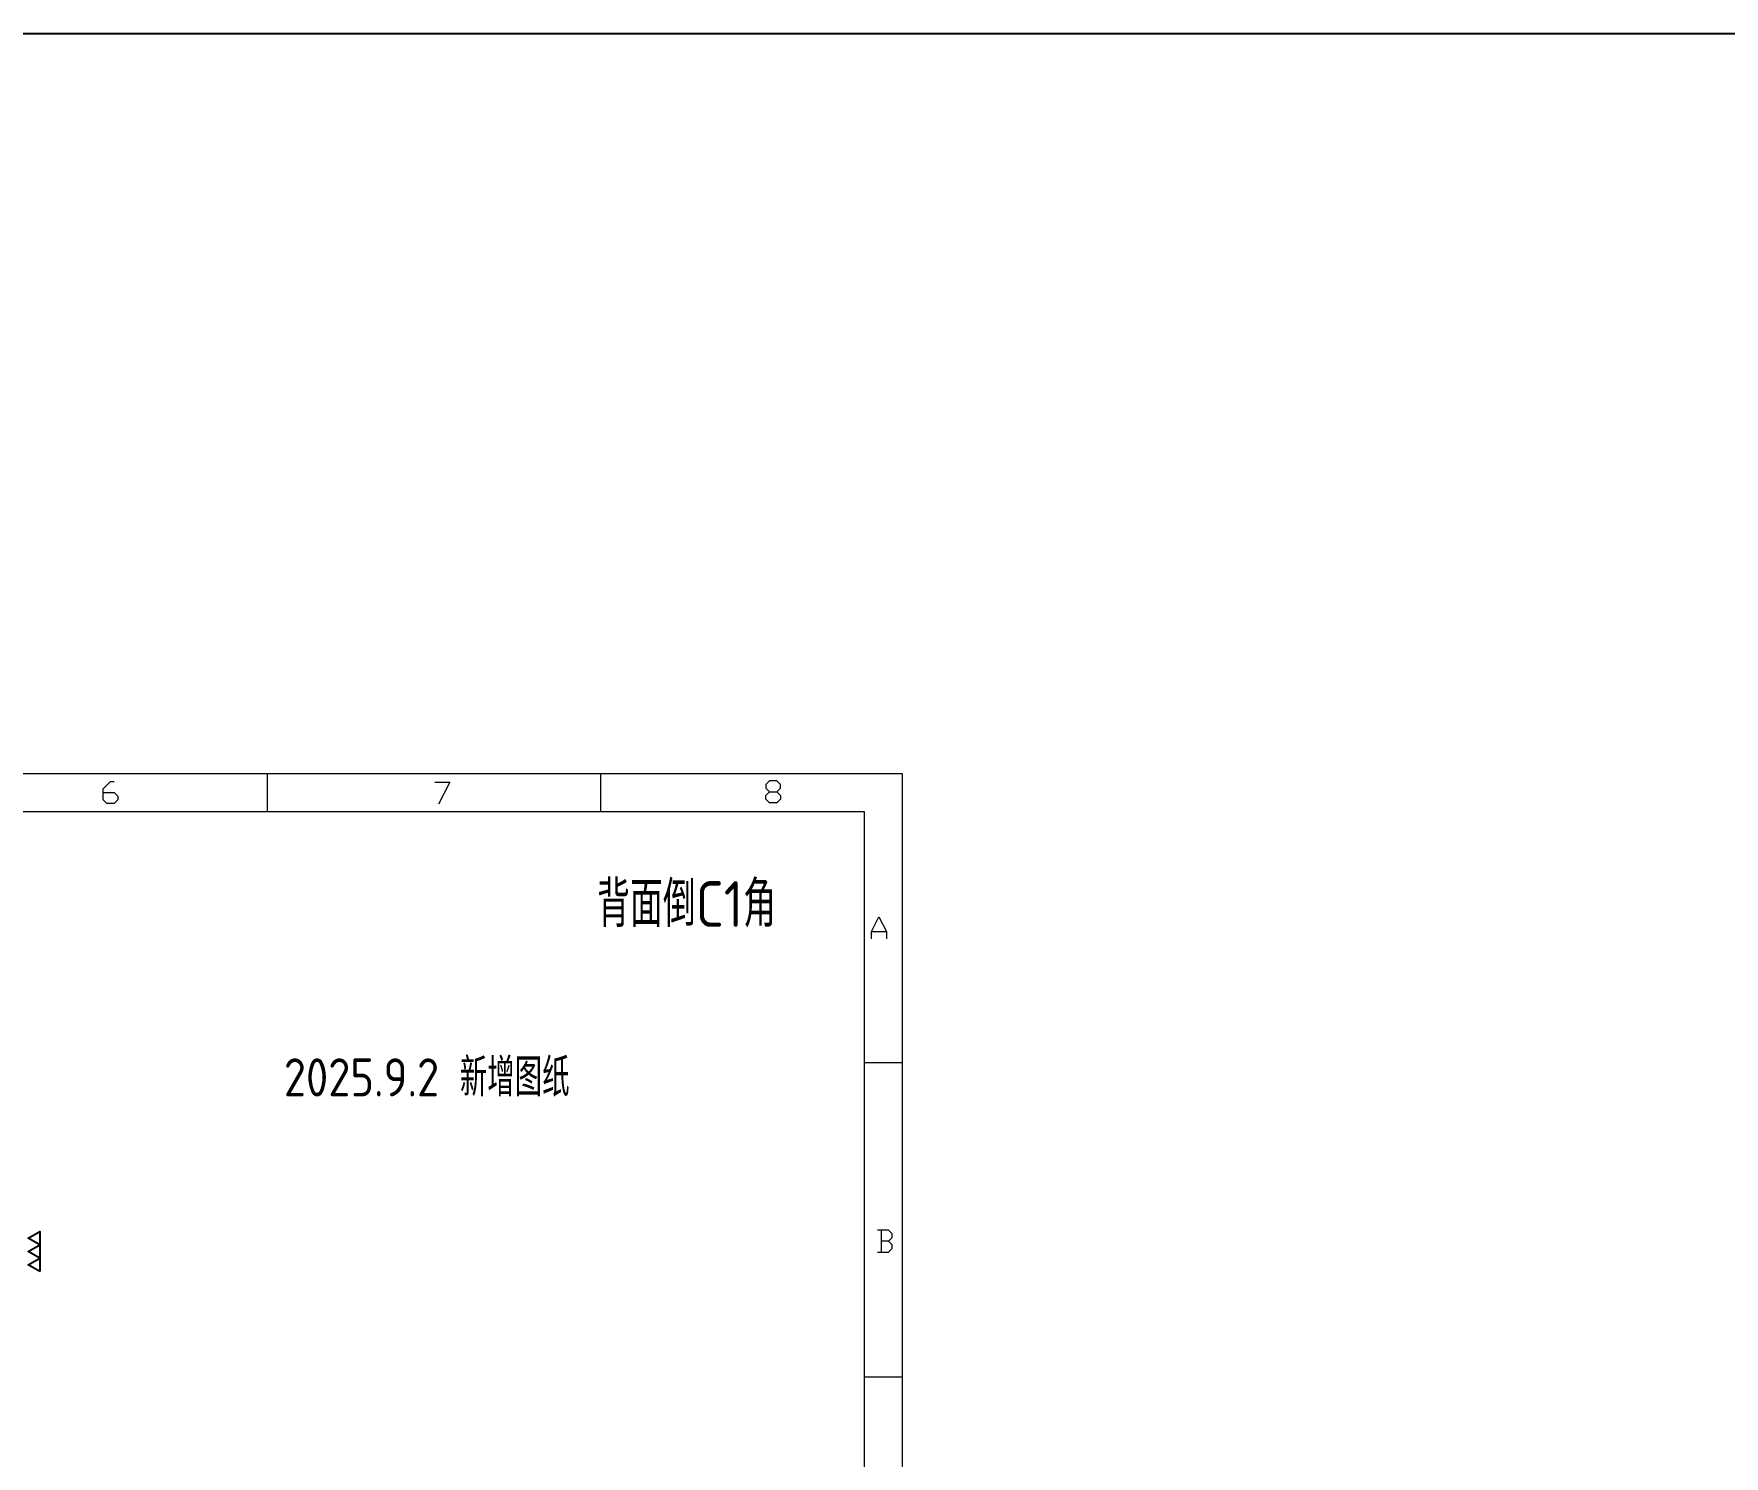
# Model space of a CAD drawing. Header units: millimetres. Extents: x 88508 to 142116, y -5268 to 20283.
# Drawn here: x 100700.9 to 101032.1, y 1766.4 to 2045.2 of the extents above; entities that cross this region are included whole.
import ezdxf
from ezdxf.enums import TextEntityAlignment as Align

# ---------------------------------------------------------------- set-up
doc = ezdxf.new("R2010")
doc.units = ezdxf.units.MM
for name, color, linetype in [('LP_O', 40, 'Continuous'), ('PH', 255, 'Continuous'), ('TEXT', 4, 'Continuous')]:
    doc.layers.add(name, color=color, linetype=linetype)
doc.styles.add('gbenor', font='gbenor.shx', dxfattribs={"bigfont": 'gbcbig.shx'})
doc.styles.add('GBENOR_', font='gbenor.shx', dxfattribs={"bigfont": 'gbcbig'})
doc.styles.add('TXT', font='txt.shx', dxfattribs={"width": 0.8, "bigfont": 'ctxt.shx'})

# ---------------------------------------------------------------- blocks, each defined once
blk = doc.blocks.new('U40')
at = {"color": 254, "lineweight": 18}
for p, q in [((0, 1783.5), (2530.2, 1783.5)), ((1913.1, 1783.5), (1913.1, 1746.5)), ((2237.1, 1783.5), (2237.1, 1746.5)), ((2530.2, 1783.5), (2530.2, 0)), ((37, 1746.5), (2493.2, 1746.5)), ((2493.2, 1746.5), (2493.2, 37)), ((2493.2, 1502.7), (2530.2, 1502.7)), ((2493.2, 1197.2), (2530.2, 1197.2))]:
    blk.add_line(p, q, dxfattribs=at)
at = {"color": 92, "lineweight": 18}
for points in [[(1753.9, 1765.1), (1764.7, 1765.1), (1768.3, 1761.5), (1768.3, 1757.9), (1764.7, 1754.3), (1757.5, 1754.3), (1753.9, 1757.9), (1753.9, 1768.7), (1761.1, 1775.9), (1764.7, 1775.9)], [(2076.2, 1775.2), (2090.6, 1775.2), (2079.8, 1753.6)], [(2408.4, 1765.7), (2412, 1762.1), (2412, 1758.5), (2408.4, 1754.9), (2401.2, 1754.9), (2397.6, 1758.5), (2397.6, 1762.1), (2401.2, 1765.7), (2408.4, 1765.7), (2412, 1769.3), (2412, 1772.9), (2408.4, 1776.5), (2401.2, 1776.5), (2397.6, 1772.9), (2397.6, 1769.3), (2401.2, 1765.7)], [(2500.4, 1622.8), (2500.4, 1630), (2507.6, 1644.4), (2514.8, 1630), (2514.8, 1622.8)], [(2500.4, 1630), (2514.8, 1630)], [(2516.9, 1329), (2520.5, 1332.6), (2520.5, 1336.2), (2516.9, 1339.8), (2506.1, 1339.8)], [(2509.7, 1339.8), (2509.7, 1318.2)], [(2506.1, 1318.2), (2516.9, 1318.2), (2520.5, 1321.8), (2520.5, 1325.4), (2516.9, 1329), (2509.7, 1329)]]:
    blk.add_lwpolyline(points, dxfattribs=at)
at = {"lineweight": 18, "style": 'GBENOR_'}
blk.add_attdef('文档路径', (2126, 386.9), '', height=17.8, dxfattribs=at)
at = {"lineweight": 20, "style": 'TXT'}
for tag, height, p in [('18-**-**', 16.3, (1866.6, 256.2)), ('客户名称', 16.1, (1741.1, 134, 0)), ('料厚:', 16.1, (1741.3, 93.2, 0))]:
    blk.add_attdef(tag, text='', height=height, dxfattribs=at).set_placement(p, align=Align.MIDDLE)
for tag, p, height in [('88888', (1850.9, 207.5), 14.9), ('材质:', (1691.2, 168, 0), 16.1), ('核准', (1869.4, 127.5, 0), 16.1), ('设计', (1868.8, 88.3, 0), 16.1), ('绘图', (1868.2, 49.1, 0), 16.1)]:
    blk.add_attdef(tag, p, '', height=height, dxfattribs=at)
for tag, p, height, width in [('3', (2234.7, 206.9), 15.8, 0.7), ('4', (2234.7, 167.4), 15.8, 0.7), ('核准日期', (2041.1, 124.2, 0), 16.1, 0.68), ('设计日期', (2041.1, 84.5, 0), 16.1, 0.68), ('1', (2251.9, 85.9), 14.6, 0.7), ('绘图日期', (2040.9, 46.4, 0), 16.1, 0.68), ('2', (2235, 49.2), 14.6, 0.7)]:
    blk.add_attdef(tag, p, '', height=height, dxfattribs=dict(at, width=width))

msp = doc.modelspace()

# ---------------------------------------------------------------- linework, layer by layer
at = {"layer": 'LP_O', "color": 8}
msp.add_lwpolyline([(95190.493, 2045.216), (95190.493, 1487.55), (103220.125, 1487.55), (103220.125, 2045.216)], close=True, dxfattribs=at)
at = {"layer": 'TEXT'}
msp.add_lwpolyline([(100702.047, 1802.621), (100699.797, 1803.92), (100702.047, 1805.219), (100699.797, 1806.518), (100702.047, 1807.817), (100699.797, 1809.116), (100702.047, 1810.415), (100702.047, 1802.621)], close=True, dxfattribs=at)

# ---------------------------------------------------------------- block references
at = {"ltscale": 3, "xscale": 0.201715171644512, "yscale": 0.201715171644512, "zscale": 0.201715171644512}
msp.add_blockref('U40', (100360.681, 1540.447), dxfattribs=at)

# ---------------------------------------------------------------- texts
at = {"layer": 'PH', "color": 6, "linetype": 'Continuous', "style": 'gbenor'}
msp.add_text('2025.9.2 新增图纸', height=7.46496, dxfattribs=at).set_placement((100777.87, 1841.037), align=Align.MIDDLE)
at = {"layer": 'TEXT', "color": 4, "lineweight": 18, "style": 'gbenor'}
msp.add_text('背面倒C1角', height=8.9531, dxfattribs=at).set_placement((100811.265, 1870.144))

doc.saveas('drawing.dxf')
